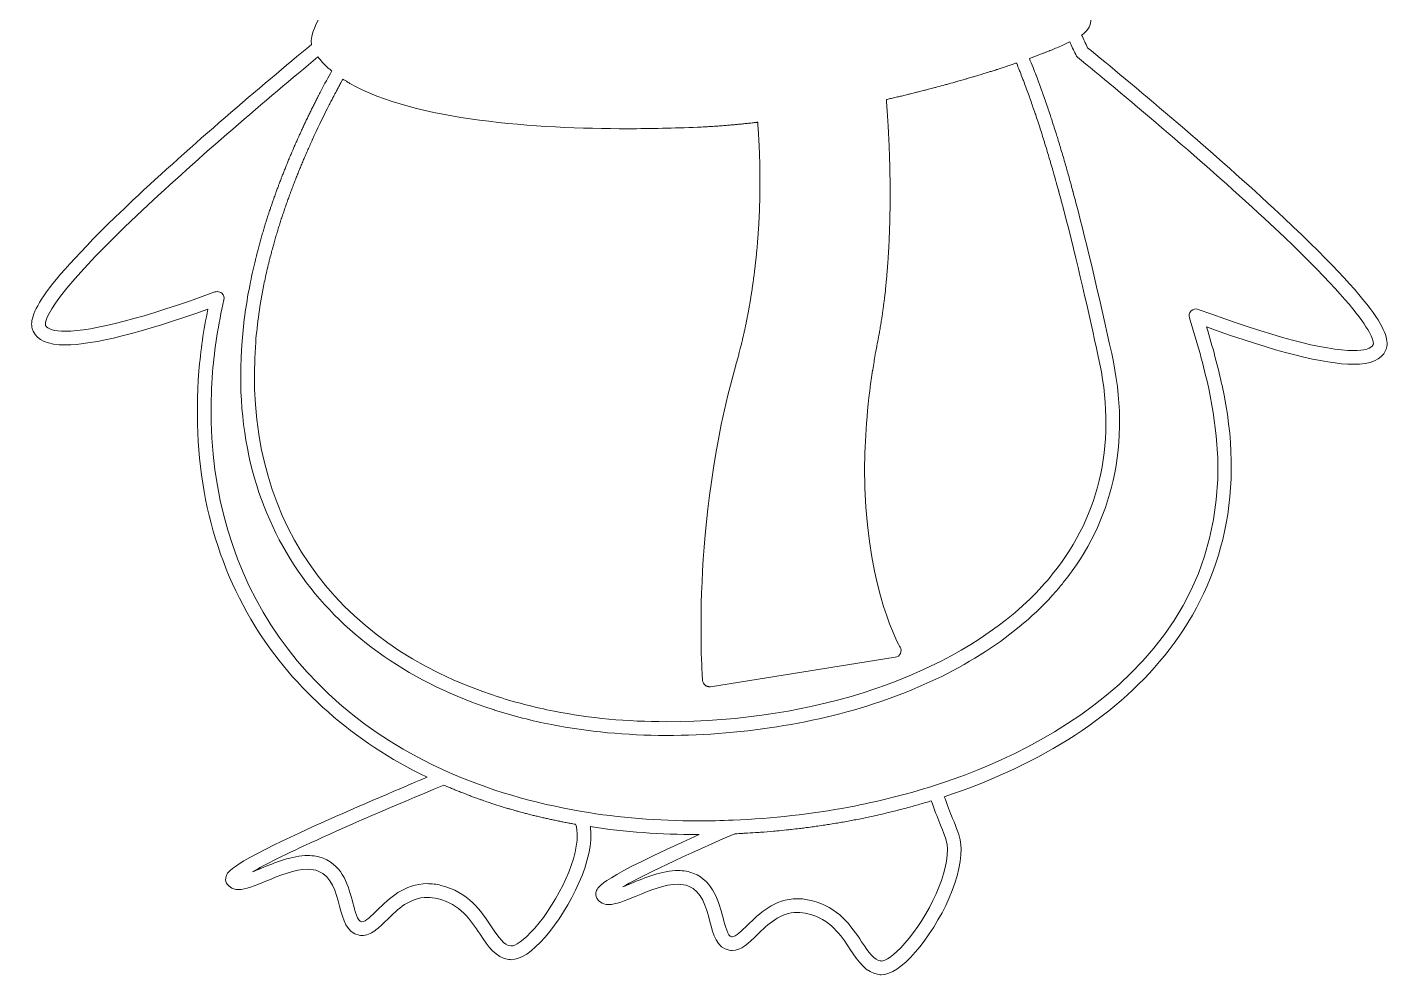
# Model space of a CAD drawing. Header units: inches. Extents: x 102 to 4763, y -2353 to -67.
# Drawn here: x 1322 to 2318, y -1133 to -441 of the extents above; entities that cross this region are included whole.
import ezdxf

# ---------------------------------------------------------------- set-up
doc = ezdxf.new("R2010")
doc.units = ezdxf.units.IN
doc.header["$MEASUREMENT"] = 0
doc.layers.add('Layer 1', color=7, linetype='Continuous')

# ---------------------------------------------------------------- blocks, each defined once
blk = doc.blocks.new('block 11')
at = {"layer": 'Layer 1', "lineweight": 0}
for points, knots in [([(2232.03, -573.26), (2184.15, -528.84), (2126.64, -480.9), (2096.04, -455.8), (2094.52, -452.58), (2093.1, -449.54), (2091.74, -446.6), (2095.12, -444.17), (2098.24, -440.85), (2098.52, -436.32), (2098.95, -429.16), (2092.24, -424.3), (2085.14, -419.16), (2082.02, -416.9), (2078.8, -414.57), (2076.4, -412.16), (2075.13, -409.13), (2073.98, -406.36), (2072.93, -403.74), (2075.08, -382.85), (2063.64, -370.15), (2059.67, -366.43), (2053.6, -345.93), (2050.81, -328.41), (2051.18, -312.94), (2052.92, -239.64), (2031.58, -178.1), (1989.47, -134.97), (1968.22, -113.21), (1941.91, -96.41), (1911.26, -85.02), (1879.56, -73.24), (1843.19, -67.27), (1803.16, -67.27), (1768.69, -67.27), (1733.04, -75.5), (1700.06, -91.07), (1667.57, -106.41), (1638.16, -128.61), (1615.02, -155.28), (1571.95, -204.92), (1553.06, -266.24), (1561.84, -327.95), (1563.85, -342.07), (1563.36, -356.84), (1560.36, -372.96), (1560.21, -372.95), (1560.06, -372.95), (1559.9, -372.95), (1555.89, -372.95), (1552.41, -374.53), (1549.84, -377.52), (1545.1, -383.05), (1543.9, -392.94), (1546.19, -407.77), (1547.04, -413.3), (1542.3, -421.64), (1538.12, -428.99), (1533.39, -437.31), (1528.52, -445.87), (1529.61, -453.47), (1492.98, -483.79), (1441.49, -527.46), (1399.29, -567.22), (1327.46, -634.9), (1322.14, -653.5), (1326.41, -662.76), (1329.53, -669.55), (1337.21, -672.85), (1349.87, -672.84), (1370.5, -672.84), (1405.5, -664.05), (1453.98, -646.7), (1450.81, -661.9), (1448.61, -677.06), (1447.45, -691.9), (1441.91, -762.4), (1455.65, -825.03), (1488.3, -878.04), (1516.85, -924.39), (1560.14, -962.43), (1613.96, -988.58), (1589.88, -998.63), (1558.79, -1011.85), (1531.3, -1024.36), (1470.3, -1052.12), (1468.4, -1057.56), (1467.27, -1060.81), (1466.66, -1062.54), (1466.8, -1064.34), (1467.65, -1065.87), (1468.61, -1067.61), (1471.01, -1070.52), (1476.29, -1070.51), (1476.29, -1070.51), (1476.3, -1070.51), (1476.3, -1070.51), (1481.46, -1070.51), (1488, -1067.82), (1496.28, -1064.41), (1506.19, -1060.32), (1517.42, -1055.7), (1526.91, -1055.7), (1529.77, -1055.7), (1532.32, -1056.14), (1534.49, -1057.01), (1544.46, -1061), (1547.35, -1072.07), (1550.14, -1082.78), (1552.65, -1092.4), (1555.25, -1102.35), (1564.35, -1103.86), (1565.01, -1103.97), (1565.69, -1104.03), (1566.37, -1104.03), (1569.74, -1104.03), (1572.78, -1102.7), (1575.75, -1100.61), (1578.72, -1098.52), (1581.62, -1095.66), (1584.74, -1092.59), (1592.53, -1084.93), (1601.35, -1076.24), (1614.12, -1076.24), (1616.55, -1076.24), (1619.09, -1076.56), (1621.68, -1077.18), (1638, -1081.12), (1645.77, -1092.87), (1652.62, -1103.23), (1658.46, -1112.06), (1663.97, -1120.39), (1673.71, -1121.64), (1674.23, -1121.7), (1674.76, -1121.74), (1675.3, -1121.74), (1682.23, -1121.74), (1690.58, -1116.19), (1700.1, -1105.26), (1718.83, -1083.77), (1736.32, -1047.9), (1733.17, -1025.07), (1733.14, -1024.92), (1733.12, -1024.76), (1733.09, -1024.61), (1758.3, -1028.44), (1784.63, -1030.41), (1811.5, -1030.41), (1811.83, -1030.41), (1812.15, -1030.4), (1812.48, -1030.4), (1740.63, -1062.51), (1738.59, -1068.5), (1737.45, -1071.85), (1736.87, -1073.56), (1737.01, -1075.34), (1737.85, -1076.86), (1738.81, -1078.59), (1741.22, -1081.49), (1746.5, -1081.49), (1751.66, -1081.49), (1758.21, -1078.79), (1766.49, -1075.38), (1776.4, -1071.3), (1787.63, -1066.67), (1797.12, -1066.67), (1799.97, -1066.67), (1802.52, -1067.11), (1804.69, -1067.98), (1814.67, -1071.97), (1817.56, -1083.05), (1820.35, -1093.76), (1822.86, -1103.38), (1825.45, -1113.34), (1834.55, -1114.85), (1835.22, -1114.96), (1835.89, -1115.02), (1836.57, -1115.02), (1843.32, -1115.02), (1848.7, -1109.72), (1854.93, -1103.58), (1862.71, -1095.92), (1871.53, -1087.23), (1884.3, -1087.23), (1886.73, -1087.23), (1889.28, -1087.55), (1891.88, -1088.18), (1908.2, -1092.11), (1915.97, -1103.85), (1922.83, -1114.22), (1928.67, -1123.04), (1934.19, -1131.37), (1943.93, -1132.63), (1944.45, -1132.69), (1944.98, -1132.73), (1945.51, -1132.73), (1952.43, -1132.73), (1960.77, -1127.19), (1970.28, -1116.28), (1989.01, -1094.78), (2006.51, -1058.89), (2003.37, -1036.05), (2002.73, -1031.44), (2000.44, -1025.76), (1997.54, -1018.57), (1995.61, -1013.81), (1993.49, -1008.54), (1991.51, -1002.75), (2063, -979.19), (2119.7, -942.16), (2155.67, -895.45), (2175.75, -869.37), (2189.34, -840.34), (2196.05, -809.17), (2203.19, -775.98), (2202.58, -740.11), (2194.22, -702.54), (2191.13, -688.63), (2187.34, -674.27), (2182.92, -659.74), (2232.99, -677.83), (2269.03, -687), (2290.13, -687), (2302.62, -687), (2310.51, -683.61), (2313.59, -676.92), (2318.06, -667.22), (2311.86, -647.31), (2232.03, -573.26)], [0, 0, 0, 0, 1, 1, 1, 2, 2, 2, 3, 3, 3, 4, 4, 4, 5, 5, 5, 6, 6, 6, 7, 7, 7, 8, 8, 8, 9, 9, 9, 10, 10, 10, 11, 11, 11, 12, 12, 12, 13, 13, 13, 14, 14, 14, 15, 15, 15, 16, 16, 16, 17, 17, 17, 18, 18, 18, 19, 19, 19, 20, 20, 20, 21, 21, 21, 22, 22, 22, 23, 23, 23, 24, 24, 24, 25, 25, 25, 26, 26, 26, 27, 27, 27, 28, 28, 28, 29, 29, 29, 30, 30, 30, 31, 31, 31, 32, 32, 32, 33, 33, 33, 34, 34, 34, 35, 35, 35, 36, 36, 36, 37, 37, 37, 38, 38, 38, 39, 39, 39, 40, 40, 40, 41, 41, 41, 42, 42, 42, 43, 43, 43, 44, 44, 44, 45, 45, 45, 46, 46, 46, 47, 47, 47, 48, 48, 48, 49, 49, 49, 50, 50, 50, 51, 51, 51, 52, 52, 52, 53, 53, 53, 54, 54, 54, 55, 55, 55, 56, 56, 56, 57, 57, 57, 58, 58, 58, 59, 59, 59, 60, 60, 60, 61, 61, 61, 62, 62, 62, 63, 63, 63, 64, 64, 64, 65, 65, 65, 66, 66, 66, 67, 67, 67, 68, 68, 68, 69, 69, 69, 70, 70, 70, 71, 71, 71, 72, 72, 72, 73, 73, 73, 74, 74, 74, 75, 75, 75, 76, 76, 76, 76]), ([(2304.51, -672.74), (2303.26, -675.45), (2298.02, -677), (2290.13, -677), (2269.21, -677), (2230.04, -666.58), (2176.87, -646.88), (2175.08, -646.22), (2173.06, -646.63), (2171.68, -647.96), (2170.29, -649.28), (2169.79, -651.27), (2170.37, -653.1), (2176, -670.64), (2180.74, -688.01), (2184.46, -704.71), (2226.87, -895.38), (2058.18, -971.09), (1983.69, -994.78), (1963.77, -1001.12), (1943.14, -1006.3), (1921.91, -1010.3), (1894.61, -1015.44), (1866.31, -1018.65), (1837.27, -1019.86), (1828.8, -1020.23), (1820.13, -1020.41), (1811.5, -1020.41), (1782.44, -1020.41), (1754.02, -1018.09), (1727.03, -1013.53), (1691.67, -1007.57), (1658.48, -997.73), (1628.39, -984.28), (1509.35, -931.09), (1447.04, -824.8), (1457.42, -692.68), (1458.77, -675.44), (1461.56, -657.73), (1465.7, -640.04), (1466.12, -638.25), (1465.52, -636.37), (1464.15, -635.15), (1463.22, -634.33), (1462.03, -633.9), (1460.83, -633.9), (1460.25, -633.9), (1459.67, -634), (1459.11, -634.2), (1408, -652.94), (1370.23, -662.84), (1349.87, -662.84), (1341.98, -662.84), (1336.74, -661.29), (1335.49, -658.58), (1334.92, -657.33), (1332.01, -644.35), (1406.15, -574.5), (1447.5, -535.54), (1497.87, -492.76), (1534.27, -462.59), (1534.34, -462.68), (1534.41, -462.76), (1534.48, -462.84), (1535.06, -463.57), (1535.66, -464.3), (1536.29, -465.02), (1536.38, -465.12), (1536.46, -465.22), (1536.54, -465.31), (1538.02, -466.98), (1539.62, -468.6), (1541.34, -470.18), (1541.51, -470.34), (1541.7, -470.5), (1541.88, -470.66), (1542.57, -471.29), (1543.28, -471.91), (1544.01, -472.52), (1544.13, -472.61), (1544.23, -472.71), (1544.35, -472.8), (1541.78, -477.44), (1539.13, -482.36), (1536.43, -487.53), (1536.4, -487.58), (1536.38, -487.63), (1536.35, -487.67), (1535.79, -488.74), (1535.23, -489.83), (1534.67, -490.92), (1534.54, -491.18), (1534.4, -491.44), (1534.27, -491.71), (1533.76, -492.69), (1533.25, -493.69), (1532.75, -494.7), (1532.55, -495.08), (1532.36, -495.46), (1532.16, -495.85), (1531.69, -496.79), (1531.21, -497.75), (1530.73, -498.71), (1530.5, -499.16), (1530.28, -499.62), (1530.05, -500.08), (1529.59, -501), (1529.13, -501.94), (1528.67, -502.88), (1528.42, -503.39), (1528.18, -503.89), (1527.93, -504.4), (1527.48, -505.32), (1527.03, -506.26), (1526.59, -507.19), (1526.33, -507.73), (1526.07, -508.27), (1525.81, -508.81), (1525.37, -509.73), (1524.93, -510.66), (1524.49, -511.59), (1524.22, -512.17), (1523.95, -512.74), (1523.68, -513.32), (1523.25, -514.24), (1522.82, -515.17), (1522.39, -516.1), (1522.11, -516.7), (1521.84, -517.3), (1521.56, -517.91), (1521.14, -518.83), (1520.71, -519.77), (1520.29, -520.71), (1520.01, -521.33), (1519.73, -521.95), (1519.45, -522.58), (1519.03, -523.51), (1518.62, -524.45), (1518.2, -525.39), (1517.92, -526.04), (1517.63, -526.69), (1517.34, -527.34), (1516.93, -528.28), (1516.52, -529.22), (1516.12, -530.17), (1515.83, -530.83), (1515.55, -531.49), (1515.26, -532.16), (1514.85, -533.11), (1514.45, -534.07), (1514.04, -535.03), (1513.76, -535.71), (1513.48, -536.38), (1513.19, -537.06), (1512.79, -538.02), (1512.39, -538.99), (1512, -539.96), (1511.71, -540.65), (1511.43, -541.35), (1511.15, -542.04), (1510.75, -543.01), (1510.36, -543.99), (1509.97, -544.97), (1509.69, -545.67), (1509.41, -546.37), (1509.13, -547.08), (1508.74, -548.07), (1508.35, -549.06), (1507.97, -550.06), (1507.69, -550.76), (1507.42, -551.47), (1507.15, -552.18), (1506.76, -553.18), (1506.38, -554.19), (1506, -555.21), (1505.73, -555.92), (1505.47, -556.63), (1505.2, -557.34), (1504.82, -558.37), (1504.44, -559.39), (1504.06, -560.42), (1503.8, -561.14), (1503.55, -561.85), (1503.29, -562.57), (1502.91, -563.61), (1502.54, -564.65), (1502.17, -565.7), (1501.92, -566.41), (1501.67, -567.13), (1501.42, -567.85), (1501.05, -568.91), (1500.68, -569.97), (1500.32, -571.03), (1500.08, -571.74), (1499.84, -572.46), (1499.6, -573.17), (1499.23, -574.25), (1498.87, -575.34), (1498.51, -576.43), (1498.28, -577.13), (1498.06, -577.83), (1497.83, -578.54), (1497.47, -579.65), (1497.11, -580.76), (1496.76, -581.87), (1496.54, -582.56), (1496.33, -583.25), (1496.11, -583.94), (1495.76, -585.08), (1495.41, -586.22), (1495.06, -587.37), (1494.86, -588.04), (1494.66, -588.71), (1494.46, -589.38), (1494.11, -590.55), (1493.76, -591.73), (1493.42, -592.91), (1493.23, -593.55), (1493.06, -594.19), (1492.87, -594.83), (1492.52, -596.05), (1492.18, -597.27), (1491.84, -598.5), (1491.68, -599.08), (1491.53, -599.66), (1491.37, -600.24), (1491.02, -601.54), (1490.67, -602.83), (1490.33, -604.13), (1490.2, -604.63), (1490.07, -605.13), (1489.95, -605.62), (1489.59, -607.01), (1489.23, -608.41), (1488.88, -609.81), (1488.8, -610.14), (1488.72, -610.47), (1488.64, -610.81), (1487.34, -616.11), (1486.14, -621.45), (1485.05, -626.84), (1482.07, -641.49), (1480, -656.05), (1478.89, -670.1), (1476.26, -703.66), (1478.84, -735.57), (1486.58, -764.93), (1494.02, -793.17), (1506.27, -819.22), (1522.96, -842.37), (1554.94, -886.69), (1603.38, -920.25), (1663.05, -939.41), (1663.11, -939.43), (1663.16, -939.45), (1663.22, -939.47), (1676.53, -943.73), (1690.5, -947.3), (1704.74, -950.1), (1731.31, -955.32), (1759.45, -957.97), (1788.37, -957.97), (1846.93, -957.97), (1904.19, -948.33), (1953.95, -930.08), (2003.73, -911.82), (2044.66, -885.24), (2072.9, -852.92), (2074.78, -850.76), (2076.6, -848.58), (2078.37, -846.38), (2096.39, -823.92), (2108.63, -798.82), (2114.78, -771.78), (2121.32, -742.96), (2120.95, -711.75), (2113.67, -679.02), (2105.73, -643.29), (2097.73, -608.2), (2089.12, -574.99), (2089.1, -574.95), (2089.09, -574.91), (2089.08, -574.86), (2088.49, -572.57), (2087.89, -570.29), (2087.29, -568.02), (2087.25, -567.89), (2087.22, -567.76), (2087.19, -567.63), (2086.61, -565.44), (2086.02, -563.26), (2085.44, -561.09), (2085.39, -560.89), (2085.33, -560.7), (2085.28, -560.5), (2084.71, -558.4), (2084.14, -556.3), (2083.57, -554.22), (2083.5, -553.97), (2083.43, -553.72), (2083.36, -553.46), (2082.8, -551.43), (2082.24, -549.4), (2081.67, -547.39), (2081.59, -547.1), (2081.51, -546.82), (2081.43, -546.54), (2080.87, -544.56), (2080.31, -542.6), (2079.75, -540.64), (2079.66, -540.32), (2079.56, -540), (2079.47, -539.67), (2078.92, -537.75), (2078.36, -535.84), (2077.8, -533.93), (2077.7, -533.59), (2077.6, -533.26), (2077.5, -532.92), (2076.94, -531.04), (2076.39, -529.17), (2075.82, -527.31), (2075.72, -526.95), (2075.61, -526.59), (2075.5, -526.23), (2074.94, -524.39), (2074.38, -522.55), (2073.81, -520.72), (2073.7, -520.37), (2073.59, -520.01), (2073.48, -519.66), (2072.91, -517.83), (2072.34, -516.02), (2071.77, -514.21), (2071.66, -513.86), (2071.55, -513.51), (2071.44, -513.16), (2070.86, -511.35), (2070.28, -509.56), (2069.69, -507.77), (2069.58, -507.43), (2069.47, -507.09), (2069.36, -506.75), (2068.77, -504.95), (2068.17, -503.16), (2067.57, -501.38), (2067.47, -501.07), (2067.36, -500.75), (2067.26, -500.44), (2066.65, -498.64), (2066.04, -496.85), (2065.42, -495.06), (2065.32, -494.78), (2065.22, -494.5), (2065.13, -494.22), (2064.49, -492.4), (2063.86, -490.6), (2063.22, -488.8), (2063.13, -488.56), (2063.05, -488.32), (2062.96, -488.09), (2062.3, -486.25), (2061.64, -484.42), (2060.97, -482.61), (2060.9, -482.42), (2060.83, -482.23), (2060.76, -482.05), (2060.07, -480.18), (2059.37, -478.32), (2058.67, -476.47), (2058.62, -476.35), (2058.57, -476.23), (2058.53, -476.11), (2057.79, -474.17), (2057.04, -472.25), (2056.29, -470.35), (2056.28, -470.32), (2056.27, -470.29), (2056.26, -470.27), (2055.38, -468.05), (2054.5, -465.85), (2053.6, -463.67), (2053.65, -463.65), (2053.7, -463.64), (2053.75, -463.62), (2054.57, -463.32), (2055.38, -463.02), (2056.18, -462.73), (2056.22, -462.71), (2056.26, -462.7), (2056.3, -462.69), (2058.82, -461.76), (2061.25, -460.84), (2063.58, -459.93), (2063.61, -459.92), (2063.64, -459.9), (2063.68, -459.89), (2064.36, -459.63), (2065.03, -459.36), (2065.7, -459.1), (2065.87, -459.03), (2066.05, -458.96), (2066.22, -458.89), (2066.86, -458.64), (2067.49, -458.39), (2068.11, -458.14), (2068.27, -458.07), (2068.43, -458), (2068.59, -457.94), (2069.97, -457.38), (2071.32, -456.82), (2072.62, -456.28), (2075.65, -454.99), (2078.42, -453.76), (2080.82, -452.62), (2081.57, -452.27), (2082.29, -451.92), (2083, -451.57), (2083, -451.57), (2083.01, -451.57), (2083.01, -451.56), (2084.4, -454.53), (2085.84, -457.62), (2087.38, -460.89), (2087.7, -461.63), (2088.19, -462.29), (2088.82, -462.82), (2119.1, -487.63), (2177.08, -535.93), (2225.23, -580.59), (2308.12, -657.48), (2305.12, -671.4), (2304.51, -672.74)], [0, 0, 0, 0, 1, 1, 1, 2, 2, 2, 3, 3, 3, 4, 4, 4, 5, 5, 5, 6, 6, 6, 7, 7, 7, 8, 8, 8, 9, 9, 9, 10, 10, 10, 11, 11, 11, 12, 12, 12, 13, 13, 13, 14, 14, 14, 15, 15, 15, 16, 16, 16, 17, 17, 17, 18, 18, 18, 19, 19, 19, 20, 20, 20, 21, 21, 21, 22, 22, 22, 23, 23, 23, 24, 24, 24, 25, 25, 25, 26, 26, 26, 27, 27, 27, 28, 28, 28, 29, 29, 29, 30, 30, 30, 31, 31, 31, 32, 32, 32, 33, 33, 33, 34, 34, 34, 35, 35, 35, 36, 36, 36, 37, 37, 37, 38, 38, 38, 39, 39, 39, 40, 40, 40, 41, 41, 41, 42, 42, 42, 43, 43, 43, 44, 44, 44, 45, 45, 45, 46, 46, 46, 47, 47, 47, 48, 48, 48, 49, 49, 49, 50, 50, 50, 51, 51, 51, 52, 52, 52, 53, 53, 53, 54, 54, 54, 55, 55, 55, 56, 56, 56, 57, 57, 57, 58, 58, 58, 59, 59, 59, 60, 60, 60, 61, 61, 61, 62, 62, 62, 63, 63, 63, 64, 64, 64, 65, 65, 65, 66, 66, 66, 67, 67, 67, 68, 68, 68, 69, 69, 69, 70, 70, 70, 71, 71, 71, 72, 72, 72, 73, 73, 73, 74, 74, 74, 75, 75, 75, 76, 76, 76, 77, 77, 77, 78, 78, 78, 79, 79, 79, 80, 80, 80, 81, 81, 81, 82, 82, 82, 83, 83, 83, 84, 84, 84, 85, 85, 85, 86, 86, 86, 87, 87, 87, 88, 88, 88, 89, 89, 89, 90, 90, 90, 91, 91, 91, 92, 92, 92, 93, 93, 93, 94, 94, 94, 95, 95, 95, 96, 96, 96, 97, 97, 97, 98, 98, 98, 99, 99, 99, 100, 100, 100, 101, 101, 101, 102, 102, 102, 103, 103, 103, 104, 104, 104, 105, 105, 105, 106, 106, 106, 107, 107, 107, 108, 108, 108, 109, 109, 109, 110, 110, 110, 111, 111, 111, 112, 112, 112, 113, 113, 113, 114, 114, 114, 115, 115, 115, 116, 116, 116, 117, 117, 117, 118, 118, 118, 119, 119, 119, 120, 120, 120, 121, 121, 121, 122, 122, 122, 123, 123, 123, 124, 124, 124, 125, 125, 125, 126, 126, 126, 127, 127, 127, 128, 128, 128, 129, 129, 129, 130, 130, 130, 131, 131, 131, 132, 132, 132, 133, 133, 133, 134, 134, 134, 135, 135, 135, 136, 136, 136, 137, 137, 137, 138, 138, 138, 139, 139, 139, 140, 140, 140, 141, 141, 141, 142, 142, 142, 143, 143, 143, 144, 144, 144, 144]), ([(1545.41, -491.94), (1545.95, -490.89), (1546.5, -489.85), (1547.04, -488.83), (1547.19, -488.55), (1547.34, -488.27), (1547.49, -487.99), (1548.01, -487), (1548.54, -486.02), (1549.06, -485.05), (1549.22, -484.75), (1549.38, -484.46), (1549.53, -484.17), (1550.04, -483.22), (1550.55, -482.28), (1551.06, -481.35), (1551.22, -481.06), (1551.37, -480.78), (1551.53, -480.5), (1551.85, -479.91), (1552.17, -479.33), (1552.49, -478.74), (1552.49, -478.74), (1552.49, -478.75), (1552.5, -478.75), (1553.03, -479.09), (1553.58, -479.43), (1554.12, -479.77), (1554.42, -479.96), (1554.71, -480.14), (1555.02, -480.33), (1555.87, -480.85), (1556.75, -481.37), (1557.64, -481.87), (1605.48, -509.22), (1694.38, -514.96), (1760.52, -514.96), (1777.11, -514.96), (1794.21, -514.59), (1811.33, -513.87), (1813.16, -513.79), (1815, -513.7), (1816.86, -513.6), (1817.49, -513.57), (1818.13, -513.53), (1818.76, -513.49), (1820, -513.42), (1821.24, -513.35), (1822.49, -513.27), (1823.25, -513.22), (1824.01, -513.16), (1824.77, -513.11), (1825.92, -513.03), (1827.06, -512.96), (1828.22, -512.87), (1829.03, -512.81), (1829.85, -512.74), (1830.67, -512.68), (1831.79, -512.59), (1832.91, -512.5), (1834.04, -512.4), (1834.88, -512.33), (1835.73, -512.26), (1836.57, -512.18), (1837.7, -512.08), (1838.83, -511.98), (1839.96, -511.87), (1840.82, -511.79), (1841.67, -511.71), (1842.53, -511.63), (1843.68, -511.51), (1844.83, -511.4), (1845.99, -511.28), (1846.84, -511.19), (1847.69, -511.1), (1848.55, -511.01), (1849.74, -510.88), (1850.95, -510.74), (1852.15, -510.61), (1852.97, -510.51), (1853.79, -510.42), (1854.62, -510.33), (1854.83, -510.3), (1855.04, -510.28), (1855.26, -510.25), (1855.27, -510.38), (1855.28, -510.5), (1855.29, -510.63), (1855.36, -511.54), (1855.42, -512.46), (1855.49, -513.38), (1855.57, -514.41), (1855.64, -515.45), (1855.71, -516.48), (1855.77, -517.4), (1855.83, -518.31), (1855.89, -519.22), (1855.95, -520.26), (1856.02, -521.3), (1856.08, -522.34), (1856.13, -523.25), (1856.17, -524.17), (1856.22, -525.08), (1856.27, -526.12), (1856.33, -527.16), (1856.38, -528.21), (1856.42, -529.12), (1856.45, -530.03), (1856.49, -530.94), (1856.53, -531.98), (1856.58, -533.03), (1856.61, -534.07), (1856.65, -534.98), (1856.67, -535.9), (1856.7, -536.81), (1856.73, -537.85), (1856.76, -538.89), (1856.79, -539.93), (1856.81, -540.84), (1856.83, -541.76), (1856.85, -542.68), (1856.87, -543.72), (1856.89, -544.76), (1856.9, -545.79), (1856.91, -546.71), (1856.92, -547.62), (1856.93, -548.53), (1856.94, -549.57), (1856.95, -550.61), (1856.95, -551.65), (1856.95, -551.65), (1856.95, -554.38), (1856.95, -554.38), (1856.95, -555.42), (1856.95, -556.46), (1856.94, -557.51), (1856.93, -558.41), (1856.92, -559.31), (1856.91, -560.21), (1856.9, -561.26), (1856.88, -562.31), (1856.87, -563.36), (1856.85, -564.25), (1856.83, -565.15), (1856.81, -566.04), (1856.79, -567.09), (1856.76, -568.14), (1856.73, -569.18), (1856.71, -570.08), (1856.68, -570.98), (1856.65, -571.87), (1856.61, -572.91), (1856.57, -573.96), (1856.53, -575), (1856.5, -575.89), (1856.46, -576.79), (1856.42, -577.68), (1856.38, -578.72), (1856.33, -579.76), (1856.28, -580.8), (1856.23, -581.69), (1856.18, -582.59), (1856.14, -583.48), (1856.08, -584.51), (1856.02, -585.55), (1855.96, -586.59), (1855.9, -587.48), (1855.85, -588.36), (1855.79, -589.25), (1855.72, -590.28), (1855.65, -591.32), (1855.58, -592.36), (1855.51, -593.24), (1855.45, -594.12), (1855.38, -595), (1855.3, -596.04), (1855.22, -597.07), (1855.13, -598.1), (1855.06, -598.98), (1854.99, -599.86), (1854.91, -600.74), (1854.82, -601.77), (1854.73, -602.8), (1854.63, -603.83), (1854.55, -604.7), (1854.47, -605.57), (1854.38, -606.44), (1854.28, -607.47), (1854.18, -608.5), (1854.07, -609.53), (1853.98, -610.39), (1853.89, -611.26), (1853.79, -612.13), (1853.68, -613.15), (1853.56, -614.17), (1853.45, -615.18), (1853.35, -616.05), (1853.25, -616.92), (1853.14, -617.78), (1853.02, -618.8), (1852.89, -619.81), (1852.76, -620.83), (1852.66, -621.69), (1852.55, -622.55), (1852.43, -623.4), (1852.3, -624.41), (1852.16, -625.42), (1852.02, -626.43), (1851.9, -627.28), (1851.79, -628.14), (1851.66, -629), (1851.52, -630), (1851.37, -631), (1851.22, -632), (1851.09, -632.85), (1850.97, -633.7), (1850.83, -634.55), (1850.68, -635.55), (1850.52, -636.55), (1850.36, -637.55), (1850.22, -638.38), (1850.09, -639.22), (1849.95, -640.06), (1849.78, -641.06), (1849.61, -642.05), (1849.44, -643.04), (1849.29, -643.87), (1849.15, -644.71), (1849, -645.54), (1848.82, -646.54), (1848.63, -647.52), (1848.45, -648.51), (1848.3, -649.33), (1848.15, -650.15), (1847.99, -650.97), (1847.8, -651.97), (1847.6, -652.96), (1847.41, -653.95), (1847.25, -654.76), (1847.09, -655.56), (1846.93, -656.36), (1846.72, -657.36), (1846.51, -658.34), (1846.31, -659.33), (1846.14, -660.12), (1845.97, -660.92), (1845.8, -661.71), (1845.59, -662.71), (1845.36, -663.69), (1845.14, -664.68), (1844.97, -665.46), (1844.8, -666.24), (1844.62, -667.01), (1844.39, -668.01), (1844.15, -669.01), (1843.91, -670.01), (1843.73, -670.76), (1843.56, -671.51), (1843.38, -672.26), (1843.12, -673.31), (1842.86, -674.35), (1842.59, -675.4), (1842.42, -676.08), (1842.26, -676.76), (1842.08, -677.44), (1841.78, -678.6), (1841.48, -679.75), (1841.17, -680.9), (1841.02, -681.46), (1840.88, -682.03), (1840.72, -682.59), (1840.26, -684.29), (1839.79, -685.99), (1839.31, -687.67), (1805.99, -804.37), (1814.97, -916.76), (1815.07, -917.88), (1815.18, -919.27), (1815.87, -920.54), (1816.96, -921.4), (1817.22, -921.6), (1817.49, -921.76), (1817.77, -921.9), (1817.85, -921.95), (1817.95, -921.98), (1818.04, -922.02), (1818.24, -922.11), (1818.44, -922.19), (1818.65, -922.25), (1818.75, -922.28), (1818.86, -922.3), (1818.97, -922.33), (1819.17, -922.38), (1819.38, -922.41), (1819.6, -922.42), (1819.7, -922.43), (1819.8, -922.45), (1819.91, -922.45), (1819.96, -922.45), (1820, -922.46), (1820.05, -922.46), (1820.31, -922.46), (1820.57, -922.44), (1820.83, -922.4), (1820.83, -922.4), (1955.72, -900.97), (1955.72, -900.97), (1957.36, -900.71), (1958.77, -899.65), (1959.47, -898.14), (1960.17, -896.64), (1960.08, -894.88), (1959.22, -893.46), (1958.9, -892.92), (1935.95, -853.57), (1933.53, -777.47), (1933.52, -777.03), (1933.5, -776.59), (1933.49, -776.14), (1933.46, -775.18), (1933.44, -774.2), (1933.42, -773.23), (1933.4, -772.24), (1933.38, -771.25), (1933.37, -770.24), (1933.36, -769.75), (1933.35, -769.24), (1933.35, -768.74), (1933.34, -767.28), (1933.33, -765.81), (1933.33, -764.32), (1933.33, -764.32), (1933.33, -764.01), (1933.33, -764.01), (1933.36, -742.7), (1935, -718.49), (1939.19, -691.52), (1939.22, -691.34), (1939.24, -691.16), (1939.27, -690.98), (1939.57, -689.05), (1939.89, -687.11), (1940.22, -685.16), (1940.28, -684.8), (1940.33, -684.44), (1940.4, -684.07), (1940.71, -682.23), (1941.04, -680.36), (1941.38, -678.49), (1941.46, -678.03), (1941.54, -677.58), (1941.62, -677.13), (1942.04, -674.81), (1942.48, -672.48), (1942.94, -670.13), (1943.34, -668.13), (1943.71, -666.12), (1944.08, -664.09), (1944.2, -663.4), (1944.31, -662.71), (1944.43, -662.02), (1944.66, -660.68), (1944.9, -659.34), (1945.12, -658), (1945.25, -657.17), (1945.38, -656.33), (1945.51, -655.49), (1945.7, -654.28), (1945.89, -653.07), (1946.07, -651.86), (1946.21, -650.97), (1946.33, -650.08), (1946.45, -649.18), (1946.62, -648.02), (1946.79, -646.85), (1946.94, -645.68), (1947.07, -644.76), (1947.18, -643.83), (1947.3, -642.91), (1947.45, -641.76), (1947.6, -640.62), (1947.73, -639.48), (1947.85, -638.53), (1947.95, -637.59), (1948.06, -636.64), (1948.06, -636.64), (1948.45, -633.25), (1948.45, -633.25), (1948.55, -632.29), (1948.65, -631.33), (1948.75, -630.36), (1948.86, -629.25), (1948.98, -628.14), (1949.08, -627.03), (1949.18, -626.05), (1949.26, -625.07), (1949.35, -624.09), (1949.45, -622.99), (1949.55, -621.89), (1949.65, -620.78), (1949.73, -619.8), (1949.81, -618.83), (1949.88, -617.85), (1949.97, -616.75), (1950.06, -615.64), (1950.14, -614.54), (1950.21, -613.57), (1950.28, -612.59), (1950.35, -611.62), (1950.42, -610.52), (1950.5, -609.42), (1950.57, -608.32), (1950.63, -607.34), (1950.69, -606.36), (1950.75, -605.39), (1950.81, -604.3), (1950.87, -603.21), (1950.93, -602.12), (1950.99, -601.14), (1951.04, -600.17), (1951.08, -599.19), (1951.14, -598.11), (1951.19, -597.03), (1951.24, -595.95), (1951.28, -594.97), (1951.32, -594), (1951.36, -593.03), (1951.4, -591.95), (1951.44, -590.89), (1951.48, -589.82), (1951.52, -588.85), (1951.55, -587.88), (1951.58, -586.91), (1951.61, -585.85), (1951.64, -584.78), (1951.67, -583.72), (1951.7, -582.76), (1951.72, -581.81), (1951.74, -580.86), (1951.77, -579.8), (1951.79, -578.74), (1951.81, -577.68), (1951.83, -576.74), (1951.84, -575.79), (1951.86, -574.85), (1951.87, -573.8), (1951.89, -572.75), (1951.9, -571.7), (1951.91, -570.77), (1951.92, -569.84), (1951.93, -568.92), (1951.93, -567.87), (1951.94, -566.83), (1951.94, -565.79), (1951.94, -564.87), (1951.95, -563.96), (1951.95, -563.06), (1951.95, -562.02), (1951.94, -560.98), (1951.94, -559.95), (1951.94, -559.06), (1951.93, -558.16), (1951.93, -557.28), (1951.92, -556.25), (1951.91, -555.23), (1951.9, -554.21), (1951.89, -553.33), (1951.88, -552.45), (1951.87, -551.59), (1951.85, -550.57), (1951.84, -549.56), (1951.82, -548.55), (1951.8, -547.69), (1951.79, -546.84), (1951.77, -546), (1951.75, -544.99), (1951.73, -544.01), (1951.7, -543.01), (1951.68, -542.18), (1951.67, -541.34), (1951.64, -540.51), (1951.62, -539.5), (1951.59, -538.52), (1951.56, -537.53), (1951.53, -536.74), (1951.51, -535.94), (1951.48, -535.16), (1951.45, -534.15), (1951.41, -533.15), (1951.38, -532.15), (1951.35, -531.41), (1951.33, -530.65), (1951.3, -529.91), (1951.26, -528.91), (1951.22, -527.92), (1951.17, -526.93), (1951.15, -526.22), (1951.12, -525.5), (1951.09, -524.8), (1951.04, -523.78), (1950.99, -522.79), (1950.95, -521.79), (1950.91, -521.14), (1950.88, -520.47), (1950.85, -519.83), (1950.8, -518.72), (1950.74, -517.64), (1950.68, -516.55), (1950.65, -516.04), (1950.63, -515.52), (1950.6, -515.02), (1950.52, -513.54), (1950.44, -512.1), (1950.35, -510.67), (1950.35, -510.56), (1950.34, -510.46), (1950.33, -510.35), (1950.24, -508.82), (1950.15, -507.31), (1950.05, -505.83), (1950.03, -505.49), (1950.01, -505.17), (1949.98, -504.84), (1949.91, -503.71), (1949.83, -502.58), (1949.76, -501.49), (1949.73, -501.01), (1949.69, -500.56), (1949.66, -500.09), (1949.59, -499.17), (1949.53, -498.24), (1949.46, -497.35), (1949.42, -496.83), (1949.38, -496.32), (1949.34, -495.81), (1949.29, -495.1), (1949.24, -494.37), (1949.18, -493.68), (1949.64, -493.58), (1950.11, -493.47), (1950.57, -493.36), (1951.57, -493.13), (1952.56, -492.9), (1953.56, -492.67), (1954.78, -492.38), (1955.99, -492.1), (1957.21, -491.81), (1958.2, -491.58), (1959.2, -491.34), (1960.19, -491.1), (1961.42, -490.81), (1962.64, -490.51), (1963.86, -490.21), (1964.84, -489.98), (1965.81, -489.74), (1966.79, -489.5), (1968.03, -489.19), (1969.27, -488.88), (1970.51, -488.57), (1971.46, -488.33), (1972.41, -488.1), (1973.36, -487.85), (1974.63, -487.53), (1975.89, -487.21), (1977.15, -486.89), (1978.06, -486.65), (1978.98, -486.42), (1979.9, -486.18), (1981.25, -485.83), (1982.59, -485.47), (1983.94, -485.11), (1984.75, -484.9), (1985.56, -484.69), (1986.37, -484.47), (1988.23, -483.97), (1990.09, -483.47), (1991.94, -482.97), (1992.42, -482.83), (1992.9, -482.7), (1993.38, -482.57), (1995.28, -482.05), (1997.17, -481.52), (1999.06, -481), (1999.85, -480.77), (2000.64, -480.54), (2001.44, -480.32), (2002.74, -479.95), (2004.04, -479.58), (2005.33, -479.21), (2006.22, -478.95), (2007.11, -478.69), (2008, -478.43), (2009.17, -478.09), (2010.35, -477.75), (2011.52, -477.4), (2012.44, -477.13), (2013.36, -476.85), (2014.28, -476.58), (2015.39, -476.24), (2016.51, -475.91), (2017.61, -475.57), (2018.55, -475.29), (2019.47, -475), (2020.4, -474.72), (2021.48, -474.39), (2022.55, -474.06), (2023.63, -473.72), (2024.55, -473.43), (2025.46, -473.15), (2026.37, -472.86), (2027.43, -472.52), (2028.49, -472.19), (2029.54, -471.85), (2030.44, -471.56), (2031.34, -471.28), (2032.23, -470.99), (2033.27, -470.65), (2034.3, -470.31), (2035.33, -469.97), (2036.21, -469.68), (2037.09, -469.39), (2037.97, -469.1), (2039, -468.76), (2040.01, -468.42), (2041.03, -468.07), (2041.87, -467.79), (2042.72, -467.5), (2043.56, -467.21), (2043.76, -467.15), (2043.96, -467.08), (2044.15, -467.01), (2044.21, -467.16), (2044.27, -467.3), (2044.33, -467.44), (2044.96, -468.96), (2045.57, -470.49), (2046.19, -472.03), (2046.39, -472.54), (2046.59, -473.04), (2046.79, -473.55), (2047.41, -475.1), (2048.01, -476.66), (2048.61, -478.22), (2048.81, -478.74), (2049.02, -479.26), (2049.22, -479.79), (2049.81, -481.35), (2050.4, -482.93), (2050.99, -484.52), (2051.19, -485.06), (2051.4, -485.6), (2051.6, -486.14), (2052.18, -487.74), (2052.76, -489.34), (2053.34, -490.96), (2053.54, -491.5), (2053.74, -492.04), (2053.93, -492.59), (2054.51, -494.22), (2055.08, -495.85), (2055.65, -497.5), (2055.84, -498.04), (2056.03, -498.59), (2056.22, -499.14), (2056.79, -500.79), (2057.36, -502.46), (2057.92, -504.13), (2058.11, -504.68), (2058.29, -505.23), (2058.48, -505.78), (2059.04, -507.46), (2059.6, -509.15), (2060.15, -510.85), (2060.33, -511.4), (2060.51, -511.94), (2060.69, -512.49), (2061.25, -514.21), (2061.8, -515.93), (2062.35, -517.67), (2062.52, -518.2), (2062.69, -518.73), (2062.85, -519.26), (2063.41, -521.02), (2063.96, -522.78), (2064.51, -524.55), (2064.67, -525.06), (2064.82, -525.58), (2064.98, -526.09), (2065.53, -527.89), (2066.08, -529.69), (2066.63, -531.5), (2066.77, -531.99), (2066.92, -532.48), (2067.07, -532.97), (2067.62, -534.81), (2068.16, -536.65), (2068.71, -538.5), (2068.84, -538.96), (2068.98, -539.42), (2069.11, -539.88), (2069.66, -541.77), (2070.21, -543.67), (2070.75, -545.57), (2070.87, -545.97), (2070.99, -546.38), (2071.11, -546.79), (2071.66, -548.75), (2072.22, -550.71), (2072.77, -552.67), (2072.86, -553.02), (2072.96, -553.37), (2073.06, -553.72), (2073.62, -555.74), (2074.18, -557.77), (2074.74, -559.8), (2074.82, -560.08), (2074.89, -560.36), (2074.97, -560.65), (2075.54, -562.75), (2076.11, -564.85), (2076.68, -566.95), (2076.73, -567.15), (2076.78, -567.35), (2076.84, -567.54), (2077.42, -569.74), (2078.01, -571.94), (2078.58, -574.14), (2078.6, -574.21), (2078.63, -574.29), (2078.65, -574.37), (2088.5, -611.92), (2096.84, -649.43), (2103.91, -681.2), (2117.47, -742.17), (2106.25, -795.64), (2070.57, -840.12), (2065.57, -846.36), (2060.08, -852.37), (2054.15, -858.15), (1996.83, -914.03), (1897.77, -947.97), (1788.37, -947.97), (1760.1, -947.97), (1732.61, -945.38), (1706.67, -940.28), (1692.75, -937.55), (1679.11, -934.05), (1666.12, -929.89), (1666.07, -929.87), (1666.01, -929.85), (1665.96, -929.84), (1543.57, -890.47), (1479.02, -796.1), (1488.87, -670.88), (1489.94, -657.23), (1491.96, -643.08), (1494.85, -628.82), (1495.63, -624.99), (1496.46, -621.17), (1497.35, -617.38), (1497.37, -617.28), (1497.39, -617.18), (1497.42, -617.08), (1497.83, -615.32), (1498.26, -613.56), (1498.69, -611.8), (1498.77, -611.48), (1498.86, -611.15), (1498.94, -610.82), (1499.32, -609.3), (1499.71, -607.78), (1500.11, -606.26), (1500.22, -605.81), (1500.35, -605.36), (1500.47, -604.91), (1500.84, -603.52), (1501.21, -602.14), (1501.59, -600.76), (1501.73, -600.24), (1501.88, -599.71), (1502.03, -599.19), (1502.4, -597.89), (1502.76, -596.59), (1503.14, -595.29), (1503.3, -594.73), (1503.47, -594.16), (1503.64, -593.6), (1504.01, -592.35), (1504.37, -591.11), (1504.75, -589.87), (1504.93, -589.27), (1505.11, -588.68), (1505.3, -588.09), (1505.67, -586.89), (1506.04, -585.68), (1506.42, -584.49), (1506.61, -583.87), (1506.81, -583.26), (1507.01, -582.65), (1507.38, -581.48), (1507.76, -580.32), (1508.14, -579.15), (1508.35, -578.53), (1508.55, -577.91), (1508.76, -577.29), (1509.14, -576.14), (1509.53, -575), (1509.92, -573.86), (1510.13, -573.24), (1510.35, -572.61), (1510.56, -571.99), (1510.95, -570.87), (1511.34, -569.75), (1511.74, -568.63), (1511.96, -568), (1512.18, -567.38), (1512.41, -566.75), (1512.8, -565.64), (1513.2, -564.54), (1513.61, -563.44), (1513.83, -562.82), (1514.06, -562.2), (1514.29, -561.59), (1514.7, -560.49), (1515.1, -559.39), (1515.52, -558.31), (1515.75, -557.7), (1515.97, -557.09), (1516.21, -556.48), (1516.62, -555.39), (1517.04, -554.31), (1517.46, -553.22), (1517.69, -552.63), (1517.92, -552.04), (1518.16, -551.45), (1518.58, -550.36), (1519.02, -549.28), (1519.45, -548.19), (1519.68, -547.62), (1519.9, -547.05), (1520.13, -546.48), (1520.58, -545.39), (1521.02, -544.29), (1521.47, -543.21), (1521.69, -542.67), (1521.91, -542.13), (1522.14, -541.6), (1522.6, -540.48), (1523.06, -539.37), (1523.53, -538.27), (1523.74, -537.77), (1523.95, -537.27), (1524.16, -536.77), (1524.65, -535.62), (1525.14, -534.49), (1525.63, -533.35), (1525.63, -533.35), (1526.2, -532.03), (1526.2, -532.03), (1526.73, -530.83), (1527.25, -529.64), (1527.78, -528.45), (1527.94, -528.09), (1528.1, -527.72), (1528.26, -527.36), (1528.84, -526.06), (1529.42, -524.78), (1530, -523.5), (1530.11, -523.25), (1530.22, -523.01), (1530.33, -522.76), (1533.84, -515.07), (1537.38, -507.73), (1540.87, -500.79), (1540.93, -500.66), (1540.99, -500.55), (1541.05, -500.42), (1541.68, -499.17), (1542.31, -497.93), (1542.94, -496.71), (1543.05, -496.49), (1543.16, -496.27), (1543.28, -496.05), (1543.85, -494.93), (1544.43, -493.82), (1545, -492.72), (1545.13, -492.46), (1545.27, -492.2), (1545.41, -491.94)], [0, 0, 0, 0, 1, 1, 1, 2, 2, 2, 3, 3, 3, 4, 4, 4, 5, 5, 5, 6, 6, 6, 7, 7, 7, 8, 8, 8, 9, 9, 9, 10, 10, 10, 11, 11, 11, 12, 12, 12, 13, 13, 13, 14, 14, 14, 15, 15, 15, 16, 16, 16, 17, 17, 17, 18, 18, 18, 19, 19, 19, 20, 20, 20, 21, 21, 21, 22, 22, 22, 23, 23, 23, 24, 24, 24, 25, 25, 25, 26, 26, 26, 27, 27, 27, 28, 28, 28, 29, 29, 29, 30, 30, 30, 31, 31, 31, 32, 32, 32, 33, 33, 33, 34, 34, 34, 35, 35, 35, 36, 36, 36, 37, 37, 37, 38, 38, 38, 39, 39, 39, 40, 40, 40, 41, 41, 41, 42, 42, 42, 43, 43, 43, 44, 44, 44, 45, 45, 45, 46, 46, 46, 47, 47, 47, 48, 48, 48, 49, 49, 49, 50, 50, 50, 51, 51, 51, 52, 52, 52, 53, 53, 53, 54, 54, 54, 55, 55, 55, 56, 56, 56, 57, 57, 57, 58, 58, 58, 59, 59, 59, 60, 60, 60, 61, 61, 61, 62, 62, 62, 63, 63, 63, 64, 64, 64, 65, 65, 65, 66, 66, 66, 67, 67, 67, 68, 68, 68, 69, 69, 69, 70, 70, 70, 71, 71, 71, 72, 72, 72, 73, 73, 73, 74, 74, 74, 75, 75, 75, 76, 76, 76, 77, 77, 77, 78, 78, 78, 79, 79, 79, 80, 80, 80, 81, 81, 81, 82, 82, 82, 83, 83, 83, 84, 84, 84, 85, 85, 85, 86, 86, 86, 87, 87, 87, 88, 88, 88, 89, 89, 89, 90, 90, 90, 91, 91, 91, 92, 92, 92, 93, 93, 93, 94, 94, 94, 95, 95, 95, 96, 96, 96, 97, 97, 97, 98, 98, 98, 99, 99, 99, 100, 100, 100, 101, 101, 101, 102, 102, 102, 103, 103, 103, 104, 104, 104, 105, 105, 105, 106, 106, 106, 107, 107, 107, 108, 108, 108, 109, 109, 109, 110, 110, 110, 111, 111, 111, 112, 112, 112, 113, 113, 113, 114, 114, 114, 115, 115, 115, 116, 116, 116, 117, 117, 117, 118, 118, 118, 119, 119, 119, 120, 120, 120, 121, 121, 121, 122, 122, 122, 123, 123, 123, 124, 124, 124, 125, 125, 125, 126, 126, 126, 127, 127, 127, 128, 128, 128, 129, 129, 129, 130, 130, 130, 131, 131, 131, 132, 132, 132, 133, 133, 133, 134, 134, 134, 135, 135, 135, 136, 136, 136, 137, 137, 137, 138, 138, 138, 139, 139, 139, 140, 140, 140, 141, 141, 141, 142, 142, 142, 143, 143, 143, 144, 144, 144, 145, 145, 145, 146, 146, 146, 147, 147, 147, 148, 148, 148, 149, 149, 149, 150, 150, 150, 151, 151, 151, 152, 152, 152, 153, 153, 153, 154, 154, 154, 155, 155, 155, 156, 156, 156, 157, 157, 157, 158, 158, 158, 159, 159, 159, 160, 160, 160, 161, 161, 161, 162, 162, 162, 163, 163, 163, 164, 164, 164, 165, 165, 165, 166, 166, 166, 167, 167, 167, 168, 168, 168, 169, 169, 169, 170, 170, 170, 171, 171, 171, 172, 172, 172, 173, 173, 173, 174, 174, 174, 175, 175, 175, 176, 176, 176, 177, 177, 177, 178, 178, 178, 179, 179, 179, 180, 180, 180, 181, 181, 181, 182, 182, 182, 183, 183, 183, 184, 184, 184, 185, 185, 185, 186, 186, 186, 187, 187, 187, 188, 188, 188, 189, 189, 189, 190, 190, 190, 191, 191, 191, 192, 192, 192, 193, 193, 193, 194, 194, 194, 195, 195, 195, 196, 196, 196, 197, 197, 197, 198, 198, 198, 199, 199, 199, 200, 200, 200, 201, 201, 201, 202, 202, 202, 203, 203, 203, 204, 204, 204, 205, 205, 205, 206, 206, 206, 207, 207, 207, 208, 208, 208, 209, 209, 209, 210, 210, 210, 211, 211, 211, 212, 212, 212, 213, 213, 213, 214, 214, 214, 215, 215, 215, 216, 216, 216, 217, 217, 217, 218, 218, 218, 219, 219, 219, 220, 220, 220, 221, 221, 221, 222, 222, 222, 223, 223, 223, 224, 224, 224, 225, 225, 225, 226, 226, 226, 227, 227, 227, 228, 228, 228, 229, 229, 229, 230, 230, 230, 231, 231, 231, 232, 232, 232, 233, 233, 233, 234, 234, 234, 235, 235, 235, 236, 236, 236, 237, 237, 237, 238, 238, 238, 239, 239, 239, 240, 240, 240, 241, 241, 241, 242, 242, 242, 243, 243, 243, 244, 244, 244, 245, 245, 245, 246, 246, 246, 247, 247, 247, 248, 248, 248, 249, 249, 249, 250, 250, 250, 251, 251, 251, 252, 252, 252, 253, 253, 253, 254, 254, 254, 255, 255, 255, 256, 256, 256, 257, 257, 257, 258, 258, 258, 259, 259, 259, 260, 260, 260, 261, 261, 261, 262, 262, 262, 263, 263, 263, 264, 264, 264, 265, 265, 265, 266, 266, 266, 267, 267, 267, 268, 268, 268, 269, 269, 269, 270, 270, 270, 271, 271, 271, 272, 272, 272, 273, 273, 273, 274, 274, 274, 275, 275, 275, 276, 276, 276, 277, 277, 277, 278, 278, 278, 279, 279, 279, 280, 280, 280, 281, 281, 281, 282, 282, 282, 283, 283, 283, 284, 284, 284, 285, 285, 285, 286, 286, 286, 287, 287, 287, 288, 288, 288, 289, 289, 289, 290, 290, 290, 291, 291, 291, 292, 292, 292, 293, 293, 293, 294, 294, 294, 295, 295, 295, 296, 296, 296, 296]), ([(1692.56, -1098.69), (1684.17, -1108.32), (1678.02, -1111.74), (1675.3, -1111.74), (1675.19, -1111.74), (1675.09, -1111.73), (1674.99, -1111.72), (1670.04, -1111.08), (1666.43, -1105.98), (1660.97, -1097.72), (1653.48, -1086.4), (1644.17, -1072.32), (1624.02, -1067.46), (1620.67, -1066.65), (1617.34, -1066.24), (1614.12, -1066.24), (1597.26, -1066.24), (1585.97, -1077.35), (1577.73, -1085.46), (1573.45, -1089.67), (1569.02, -1094.03), (1566.37, -1094.03), (1566.25, -1094.03), (1566.13, -1094.02), (1566, -1094), (1563.29, -1093.55), (1561.44, -1086.48), (1559.81, -1080.25), (1556.72, -1068.37), (1552.86, -1053.59), (1538.21, -1047.73), (1534.85, -1046.38), (1531.05, -1045.7), (1526.91, -1045.7), (1515.44, -1045.7), (1502.71, -1050.94), (1492.47, -1055.16), (1490.44, -1056), (1488.39, -1056.84), (1486.43, -1057.61), (1504.36, -1047.33), (1547.34, -1027.01), (1626.28, -994.29), (1626.99, -994.6), (1627.7, -994.9), (1628.41, -995.2), (1629.25, -995.57), (1630.09, -995.93), (1630.94, -996.29), (1632.02, -996.75), (1633.1, -997.19), (1634.18, -997.64), (1635.02, -997.99), (1635.86, -998.34), (1636.71, -998.68), (1637.82, -999.13), (1638.93, -999.56), (1640.04, -1000), (1640.87, -1000.33), (1641.71, -1000.66), (1642.55, -1000.99), (1643.7, -1001.43), (1644.85, -1001.86), (1646, -1002.29), (1646.82, -1002.6), (1647.63, -1002.91), (1648.45, -1003.21), (1649.66, -1003.65), (1650.88, -1004.09), (1652.1, -1004.52), (1652.88, -1004.79), (1653.64, -1005.08), (1654.42, -1005.35), (1655.76, -1005.82), (1657.12, -1006.27), (1658.47, -1006.73), (1659.13, -1006.95), (1659.79, -1007.18), (1660.45, -1007.4), (1662.45, -1008.06), (1664.46, -1008.71), (1666.48, -1009.35), (1666.5, -1009.35), (1666.52, -1009.36), (1666.54, -1009.36), (1668.58, -1010), (1670.63, -1010.63), (1672.69, -1011.24), (1673.39, -1011.45), (1674.09, -1011.64), (1674.79, -1011.85), (1676.15, -1012.25), (1677.52, -1012.65), (1678.9, -1013.03), (1679.74, -1013.27), (1680.59, -1013.49), (1681.44, -1013.73), (1682.68, -1014.07), (1683.92, -1014.41), (1685.16, -1014.74), (1686.07, -1014.98), (1686.99, -1015.21), (1687.9, -1015.44), (1689.1, -1015.75), (1690.29, -1016.06), (1691.49, -1016.35), (1692.44, -1016.59), (1693.39, -1016.82), (1694.35, -1017.05), (1695.52, -1017.33), (1696.69, -1017.61), (1697.87, -1017.89), (1698.85, -1018.11), (1699.83, -1018.33), (1700.82, -1018.55), (1701.98, -1018.82), (1703.14, -1019.08), (1704.3, -1019.33), (1705.3, -1019.55), (1706.31, -1019.76), (1707.31, -1019.97), (1708.47, -1020.21), (1709.63, -1020.45), (1710.8, -1020.69), (1711.81, -1020.89), (1712.83, -1021.09), (1713.84, -1021.29), (1715.01, -1021.51), (1716.18, -1021.74), (1717.35, -1021.96), (1718.37, -1022.15), (1719.39, -1022.33), (1720.42, -1022.52), (1721.08, -1022.64), (1721.75, -1022.76), (1722.41, -1022.88), (1722.85, -1024.3), (1723.13, -1025.47), (1723.26, -1026.43), (1725.98, -1046.18), (1709.45, -1079.31), (1692.56, -1098.69)], [0, 0, 0, 0, 1, 1, 1, 2, 2, 2, 3, 3, 3, 4, 4, 4, 5, 5, 5, 6, 6, 6, 7, 7, 7, 8, 8, 8, 9, 9, 9, 10, 10, 10, 11, 11, 11, 12, 12, 12, 13, 13, 13, 14, 14, 14, 15, 15, 15, 16, 16, 16, 17, 17, 17, 18, 18, 18, 19, 19, 19, 20, 20, 20, 21, 21, 21, 22, 22, 22, 23, 23, 23, 24, 24, 24, 25, 25, 25, 26, 26, 26, 27, 27, 27, 28, 28, 28, 29, 29, 29, 30, 30, 30, 31, 31, 31, 32, 32, 32, 33, 33, 33, 34, 34, 34, 35, 35, 35, 36, 36, 36, 37, 37, 37, 38, 38, 38, 39, 39, 39, 40, 40, 40, 41, 41, 41, 42, 42, 42, 43, 43, 43, 44, 44, 44, 45, 45, 45, 46, 46, 46, 47, 47, 47, 47]), ([(1993.46, -1037.41), (1996.18, -1057.17), (1979.63, -1090.33), (1962.74, -1109.71), (1954.36, -1119.32), (1948.23, -1122.73), (1945.51, -1122.73), (1945.41, -1122.73), (1945.31, -1122.72), (1945.21, -1122.71), (1940.25, -1122.07), (1936.64, -1116.97), (1931.17, -1108.7), (1923.68, -1097.39), (1914.36, -1083.31), (1894.23, -1078.46), (1890.86, -1077.65), (1887.52, -1077.23), (1884.3, -1077.23), (1867.44, -1077.23), (1856.15, -1088.34), (1847.91, -1096.46), (1843.64, -1100.67), (1839.22, -1105.02), (1836.57, -1105.02), (1836.45, -1105.02), (1836.33, -1105.01), (1836.2, -1104.99), (1833.49, -1104.54), (1831.65, -1097.47), (1830.02, -1091.24), (1827.09, -1079.98), (1823.07, -1064.56), (1808.41, -1058.7), (1805.05, -1057.35), (1801.25, -1056.67), (1797.12, -1056.67), (1785.65, -1056.67), (1772.91, -1061.92), (1762.68, -1066.14), (1760.68, -1066.96), (1758.66, -1067.79), (1756.74, -1068.54), (1767.81, -1062.18), (1790.83, -1050.6), (1838.62, -1029.81), (1840.56, -1029.73), (1842.48, -1029.62), (1844.41, -1029.52), (1845.53, -1029.46), (1846.65, -1029.41), (1847.76, -1029.35), (1850.36, -1029.2), (1852.94, -1029.02), (1855.53, -1028.84), (1856.13, -1028.8), (1856.73, -1028.77), (1857.33, -1028.72), (1860.52, -1028.49), (1863.7, -1028.23), (1866.87, -1027.95), (1867.67, -1027.88), (1868.46, -1027.8), (1869.26, -1027.72), (1871.61, -1027.5), (1873.97, -1027.28), (1876.31, -1027.04), (1877.49, -1026.91), (1878.66, -1026.77), (1879.84, -1026.64), (1881.79, -1026.43), (1883.75, -1026.21), (1885.7, -1025.98), (1887, -1025.82), (1888.3, -1025.65), (1889.59, -1025.48), (1891.41, -1025.25), (1893.22, -1025.03), (1895.03, -1024.78), (1896.38, -1024.6), (1897.73, -1024.39), (1899.08, -1024.2), (1900.82, -1023.95), (1902.56, -1023.7), (1904.29, -1023.44), (1905.67, -1023.23), (1907.04, -1023), (1908.41, -1022.78), (1910.11, -1022.51), (1911.8, -1022.24), (1913.49, -1021.95), (1914.88, -1021.72), (1916.27, -1021.47), (1917.66, -1021.22), (1919.31, -1020.93), (1920.97, -1020.64), (1922.61, -1020.33), (1924.01, -1020.07), (1925.41, -1019.8), (1926.8, -1019.52), (1928.43, -1019.21), (1930.05, -1018.89), (1931.67, -1018.56), (1933.07, -1018.28), (1934.46, -1017.98), (1935.86, -1017.69), (1937.46, -1017.35), (1939.06, -1017.01), (1940.66, -1016.66), (1942.05, -1016.35), (1943.44, -1016.03), (1944.83, -1015.71), (1946.41, -1015.35), (1947.99, -1014.98), (1949.57, -1014.61), (1950.96, -1014.28), (1952.34, -1013.94), (1953.72, -1013.6), (1955.29, -1013.21), (1956.85, -1012.82), (1958.4, -1012.42), (1959.78, -1012.07), (1961.16, -1011.7), (1962.54, -1011.34), (1964.08, -1010.93), (1965.62, -1010.52), (1967.16, -1010.09), (1968.53, -1009.72), (1969.9, -1009.33), (1971.27, -1008.95), (1972.79, -1008.51), (1974.32, -1008.07), (1975.83, -1007.63), (1977.2, -1007.23), (1978.56, -1006.82), (1979.91, -1006.41), (1980.6, -1006.2), (1981.29, -1006.01), (1981.98, -1005.8), (1984.06, -1011.9), (1986.27, -1017.37), (1988.26, -1022.31), (1990.8, -1028.6), (1993, -1034.03), (1993.46, -1037.41)], [0, 0, 0, 0, 1, 1, 1, 2, 2, 2, 3, 3, 3, 4, 4, 4, 5, 5, 5, 6, 6, 6, 7, 7, 7, 8, 8, 8, 9, 9, 9, 10, 10, 10, 11, 11, 11, 12, 12, 12, 13, 13, 13, 14, 14, 14, 15, 15, 15, 16, 16, 16, 17, 17, 17, 18, 18, 18, 19, 19, 19, 20, 20, 20, 21, 21, 21, 22, 22, 22, 23, 23, 23, 24, 24, 24, 25, 25, 25, 26, 26, 26, 27, 27, 27, 28, 28, 28, 29, 29, 29, 30, 30, 30, 31, 31, 31, 32, 32, 32, 33, 33, 33, 34, 34, 34, 35, 35, 35, 36, 36, 36, 37, 37, 37, 38, 38, 38, 39, 39, 39, 40, 40, 40, 41, 41, 41, 42, 42, 42, 43, 43, 43, 44, 44, 44, 45, 45, 45, 46, 46, 46, 47, 47, 47, 48, 48, 48, 48])]:
    blk.add_open_spline(points, degree=3, knots=knots, dxfattribs=at)

msp = doc.modelspace()

# ---------------------------------------------------------------- block references
at = {"layer": 'Layer 1'}
msp.add_blockref('block 11', (0, 0), dxfattribs=at)

doc.saveas('drawing.dxf')
